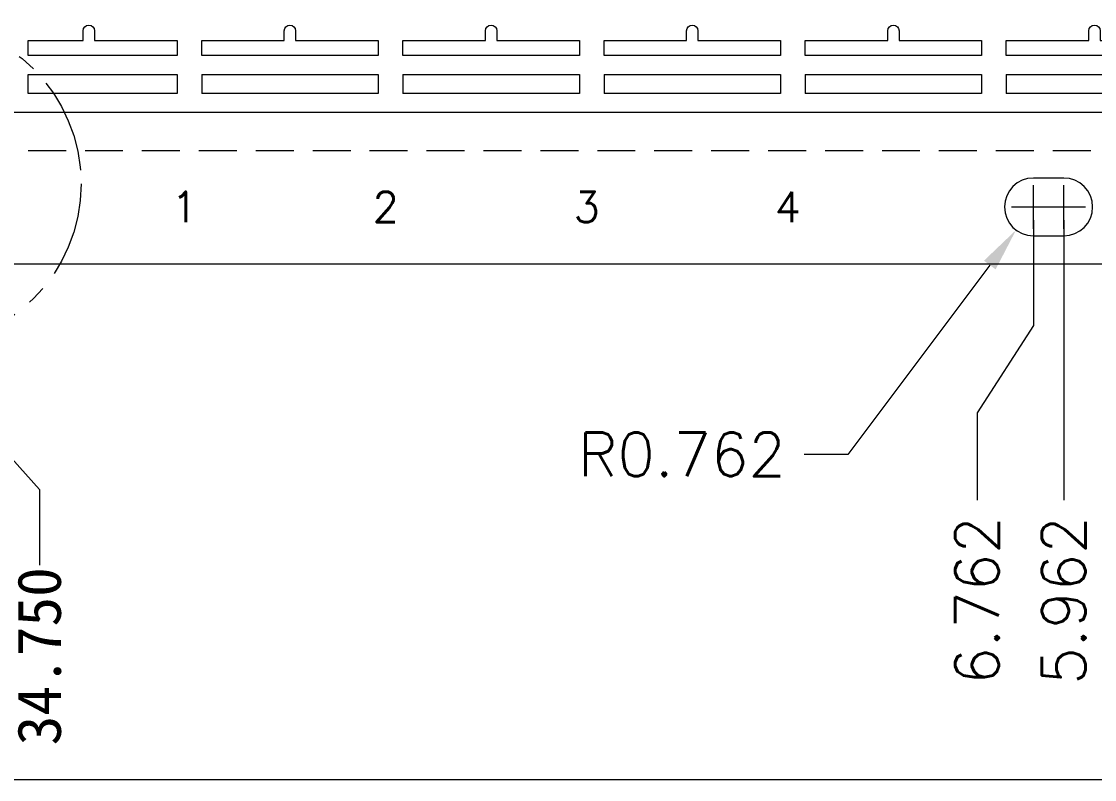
# Model space of a CAD drawing. Header units: millimetres. Extents: x 4026 to 4299, y 1527 to 1783.
# Drawn here: x 4096.17 to 4124.44, y 1655.65 to 1675.62 of the extents above; entities that cross this region are included whole.
import ezdxf

# ---------------------------------------------------------------- set-up
doc = ezdxf.new("R2010")
doc.units = ezdxf.units.MM
doc.linetypes.add('CENTER', pattern=[2, 1.25, -0.25, 0.25, -0.25])
doc.linetypes.add('HIDDEN', pattern=[0.375, 0.25, -0.125])
doc.layers.add('1', color=7, linetype='Continuous')
doc.layers.add('1D', color=4, linetype='Continuous')
doc.layers.add('标注线', color=3, linetype='Continuous', lineweight=18)
doc.styles.add('SIMPLEX', font='SIMPLEX')
doc.styles.get("Standard").update_dxf_attribs({"font": ''})
doc.styles.add('宋体', font='')
doc.styles.get('Standard').set_extended_font_data('SimSun')
doc.styles.get('宋体').set_extended_font_data('SimSun')
doc.dimstyles.new('ISO-25', dxfattribs={"dimtxt": 0.1, "dimasz": 0.08, "dimexe": 0.015, "dimexo": 0.015, "dimgap": 0.02, "dimtad": 0, "dimzin": 1, "dimdsep": 46, "dimtxsty": 'Standard', "dimcen": 0.1, "dimadec": 0, "dimazin": 0, "dimtfac": 1, "dimtmove": 0, "dimatfit": 3, "dimfxl": 1, "dimarcsym": 0})

# ---------------------------------------------------------------- blocks, each defined once
blk = doc.blocks.new('*D84')
at = {"layer": 'Defpoints', "color": 0}
for p in [(4129.593, 1745.709), (4094.843, 1673.221), (4096.641, 1661.293)]:
    blk.add_point(p, dxfattribs=at)
at = {"layer": '标注线', "color": 0, "lineweight": 5}
for p, q in [((4094.843, 1673.206), (4094.843, 1665.293)), ((4094.843, 1665.293), (4096.641, 1663.293)), ((4096.641, 1663.293), (4096.641, 1661.293))]:
    blk.add_line(p, q, dxfattribs=at)
at = {"layer": '标注线', "color": 0, "lineweight": 5, "insert": (4096.641, 1658.896), "char_height": 1.15, "attachment_point": 5, "rotation": 90}
blk.add_mtext('34.750', dxfattribs=at)

msp = doc.modelspace()

# ---------------------------------------------------------------- linework, layer by layer
at = {"layer": '1', "lineweight": 5}
for p, q in [((4100.2681, 1674.2214, 0.0291), (4100.2681, 1673.7214, 0.0291)), ((4100.9181, 1674.2214, 0.0291), (4100.9181, 1673.7214, 0.0291)), ((4105.5681, 1674.2214, 0.0291), (4105.5681, 1673.7214, 0.0291)), ((4106.2181, 1674.2214, 0.0291), (4106.2181, 1673.7214, 0.0291)), ((4110.8681, 1674.2214, 0.0291), (4110.8681, 1673.7214, 0.0291)), ((4111.5181, 1674.2214, 0.0291), (4111.5181, 1673.7214, 0.0291)), ((4116.1681, 1674.2214, 0.0291), (4116.1681, 1673.7214, 0.0291)), ((4116.8181, 1674.2214, 0.0291), (4116.8181, 1673.7214, 0.0291)), ((4121.4681, 1674.2214, 0.0291), (4121.4681, 1673.7214, 0.0291)), ((4122.1181, 1674.2214, 0.0291), (4122.1181, 1673.7214, 0.0291)), ((4166.8431, 1669.2214, 0.0291), (4091.3431, 1669.2214, 0.0291))]:
    msp.add_line(p, q, dxfattribs=at)
at = {"layer": '1', "lineweight": 5, "elevation": 0.0291}
for points in [[(4097.7931, 1675.3764, -1), (4098.0931, 1675.3764), (4098.0931, 1675.1214), (4100.2681, 1675.1214), (4100.2681, 1674.7214), (4096.3431, 1674.7214), (4096.3431, 1675.1214), (4097.7931, 1675.1214)], [(4103.0931, 1675.3764, -1), (4103.3931, 1675.3764), (4103.3931, 1675.1214), (4105.5681, 1675.1214), (4105.5681, 1674.7214), (4100.9181, 1674.7214), (4100.9181, 1675.1214), (4103.0931, 1675.1214)], [(4108.3931, 1675.3764, -1), (4108.6931, 1675.3764), (4108.6931, 1675.1214), (4110.8681, 1675.1214), (4110.8681, 1674.7214), (4106.2181, 1674.7214), (4106.2181, 1675.1214), (4108.3931, 1675.1214)], [(4113.6931, 1675.3764, -1), (4113.9931, 1675.3764), (4113.9931, 1675.1214), (4116.1681, 1675.1214), (4116.1681, 1674.7214), (4111.5181, 1674.7214), (4111.5181, 1675.1214), (4113.6931, 1675.1214)], [(4118.9931, 1675.3764, -1), (4119.2931, 1675.3764), (4119.2931, 1675.1214), (4121.4681, 1675.1214), (4121.4681, 1674.7214), (4116.8181, 1674.7214), (4116.8181, 1675.1214), (4118.9931, 1675.1214)], [(4124.2931, 1675.3764, -1), (4124.5931, 1675.3764), (4124.5931, 1675.1214), (4126.7681, 1675.1214), (4126.7681, 1674.7214), (4122.1181, 1674.7214), (4122.1181, 1675.1214), (4124.2931, 1675.1214)], [(4123.6311, 1669.9714, 1), (4123.6311, 1671.4954), (4122.8311, 1671.4954, 1), (4122.8311, 1669.9714)]]:
    msp.add_lwpolyline(points, format="xyb", close=True, dxfattribs=at)
for points in [[(4100.2681, 1673.7214), (4096.3431, 1673.7214), (4096.3431, 1674.2214), (4100.2681, 1674.2214)], [(4100.9181, 1674.2214), (4105.5681, 1674.2214)], [(4106.2181, 1674.2214), (4110.8681, 1674.2214)], [(4111.5181, 1674.2214), (4116.1681, 1674.2214)], [(4116.8181, 1674.2214), (4121.4681, 1674.2214)], [(4122.1181, 1674.2214), (4126.7681, 1674.2214)], [(4105.5681, 1673.7214), (4100.9181, 1673.7214)], [(4110.8681, 1673.7214), (4106.2181, 1673.7214)], [(4116.1681, 1673.7214), (4111.5181, 1673.7214)], [(4121.4681, 1673.7214), (4116.8181, 1673.7214)], [(4126.7681, 1673.7214), (4122.1181, 1673.7214)]]:
    msp.add_lwpolyline(points, dxfattribs=at)
at = {"layer": '1D', "linetype": 'HIDDEN', "lineweight": 5, "ltscale": 4}
msp.add_line((4090.3431, 1672.2214, 0.0291), (4167.0712, 1672.2214, 0.0291), dxfattribs=at)
at = {"layer": '1D', "lineweight": 5}
for p, q in [((4122.8311, 1670.1584, 0.0291), (4122.8311, 1671.3084, 0.0291)), ((4123.6311, 1670.1584, 0.0291), (4123.6311, 1671.3084, 0.0291)), ((4122.2561, 1670.7334, 0.0291), (4123.4061, 1670.7334, 0.0291)), ((4123.0561, 1670.7334, 0.0291), (4124.2061, 1670.7334, 0.0291))]:
    msp.add_line(p, q, dxfattribs=at)
at = {"layer": '1D', "color": 1, "lineweight": 5, "elevation": 0.0291}
msp.add_lwpolyline([(4166.8431, 1673.2214), (4094.8431, 1673.2214), (4094.8431, 1743.2214), (4166.8431, 1743.2214)], dxfattribs=at)
at = {"layer": '1D', "color": 2, "linetype": 'CENTER', "lineweight": 5, "ltscale": 2}
msp.add_circle((4093.4628, 1671.3416, 0.0291), 4.2763, dxfattribs=at)
at = {"layer": '标注线', "lineweight": 5}
for p, q in [((4122.8311, 1670.3884, 0.0291), (4122.8311, 1667.6083, 0.0291)), ((4123.6311, 1670.3884, 0.0291), (4123.6311, 1663.0083, 0.0291)), ((4121.684, 1669.2037, 0.0291), (4117.9428, 1664.2146, 0.0291)), ((4122.8311, 1667.6083, 0.0291), (4121.3493, 1665.3083, 0.0291)), ((4121.3493, 1665.3083, 0.0291), (4121.3493, 1663.0083, 0.0291)), ((4117.9428, 1664.2146, 0.0291), (4116.7928, 1664.2146, 0.0291)), ((4095.8485, 1655.6484, 0.0291), (4127.055, 1655.6484, 0.0291))]:
    msp.add_line(p, q, dxfattribs=at)
msp.add_solid([(4121.5307, 1669.3187, 0.0291), (4121.8374, 1669.0888, 0.0291), (4122.3739, 1670.1238, 0.0291)], dxfattribs=at)

# ---------------------------------------------------------------- texts
at = {"layer": '1D', "color": 1, "lineweight": 5, "char_height": 0.8, "attachment_point": 5, "style": '宋体'}
for s, insert in [('{\\Fsimplex|c0;1}', (4100.4635, 1670.7334, 0.0291)), ('{\\Fsimplex|c0;2}', (4105.7635, 1670.7334, 0.0291)), ('{\\Fsimplex|c0;3}', (4111.0635, 1670.7334, 0.0291)), ('{\\Fsimplex|c0;4}', (4116.3635, 1670.7334, 0.0291))]:
    msp.add_mtext(s, dxfattribs=dict(at, insert=insert))
at = {"layer": '标注线', "lineweight": 5, "insert": (4113.5728, 1664.2146, 0.0291), "char_height": 1.15, "attachment_point": 5, "style": 'SIMPLEX'}
msp.add_mtext('\\A1;R0.762', dxfattribs=at)
at = {"layer": '标注线', "lineweight": 5, "char_height": 1.15, "attachment_point": 5, "rotation": 90, "style": 'SIMPLEX'}
for s, insert in [('\\A1;6.762', (4121.3493, 1660.3633, 0.0291)), ('\\A1;5.962', (4123.6311, 1660.3633, 0.0291))]:
    msp.add_mtext(s, dxfattribs=dict(at, insert=insert))

# ---------------------------------------------------------------- dimensions: what is measured, and where the dimension line sits
at = {"layer": '标注线', "lineweight": 5}
dim = msp.add_ordinate_dim(feature_location=(4094.8431, 1673.2214), offset=(1.7975, -11.9287), dtype=1, origin=(4129.5931, 1745.7094), dimstyle='ISO-25', override={"dimtxt": 1.15, "dimasz": 1, "dimdec": 3, "dimfxl": 0.0072, "dimlwe": 5, "dimarcsym": 2}, dxfattribs=at)
dim.commit()
dim.dimension.update_dxf_attribs({"geometry": '*D84', "text_midpoint": (4096.6406, 1658.8956)})

doc.saveas('drawing.dxf')
